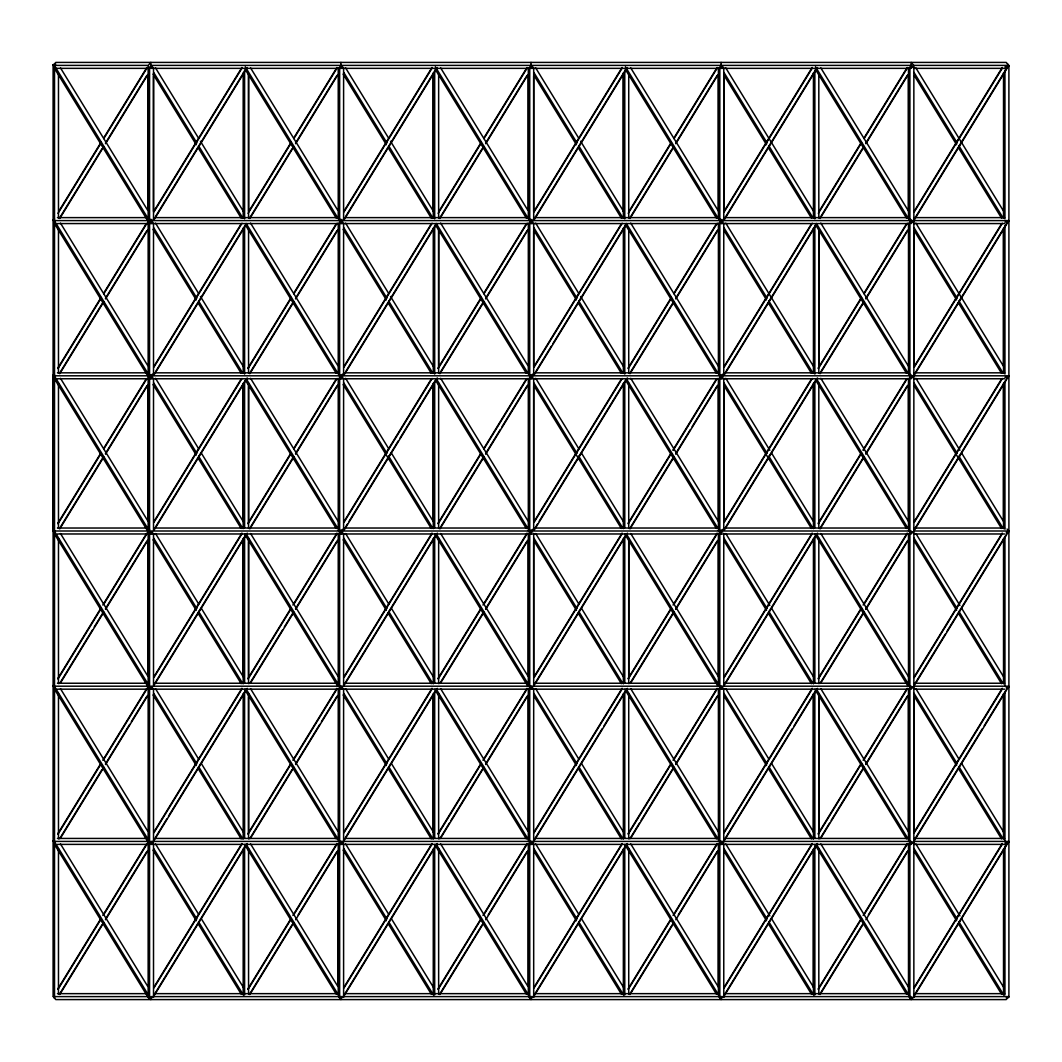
<?xml version="1.0" encoding="UTF-8"?>
<svg xmlns="http://www.w3.org/2000/svg" width="1062" height="1062" viewBox="0 0 1062 1062"><rect width="100%" height="100%" fill="white"/><g stroke="black" fill="none" stroke-linecap="round" stroke-linejoin="round"><path stroke-width="1.5" d="M53.1 530.27L54.52 532.553L53.1 530.27L53.1 375.059L54.52 377.342M53.1 64.663L53.1 995.877L54.52 998.161L54.52 66.933L53.1 64.663L55.742 64.105M148.149 675.565L148.149 541.832M148.149 520.367L148.149 386.621M148.149 218.214L148.149 66.309M153.512 219.675L153.512 67.769M243.185 675.565L243.185 540.173M243.185 520.367L243.185 384.975M248.561 832.236L248.561 696.845M248.561 677.025L248.561 541.633M248.561 521.827L248.561 386.435M248.561 211.418L248.561 74.38L248.561 218.015M338.234 994.231L338.234 843.985M433.269 832.422L433.269 695.384M433.269 528.624L433.269 383.316M433.269 211.603L433.269 74.566M438.646 373.227L438.646 229.578L438.646 366.616M528.318 985.974L528.318 850.582M528.318 830.776L528.318 695.384M528.318 675.565L528.318 541.832M528.318 209.957L528.318 74.566M533.682 685.282L533.682 533.376M533.682 520.168L533.682 386.435M533.682 374.873L533.682 222.98M533.682 211.418L533.682 76.026M623.354 218.214L623.354 72.906M628.731 683.636L628.731 538.341M718.403 985.974L718.403 850.582M718.403 683.822L718.403 533.575M718.403 520.367L718.403 386.621M718.403 218.214L718.403 67.955M721.085 841.409L721.085 844.383L722.797 842.392M723.766 520.168L723.766 386.435M723.766 219.675L723.766 67.769M813.439 987.62L813.439 850.582M813.439 832.422L813.439 695.384M813.439 520.367L813.439 384.975M818.815 838.834L818.815 693.539M818.815 366.616L818.815 229.578L818.815 373.227M908.488 839.02L908.488 688.773M908.488 520.367L908.488 386.621M908.488 218.214L908.488 67.955M913.851 842.139L913.851 66.123L909.908 66.933L909.908 998.161L913.851 997.337L913.851 842.139L909.908 842.962L908.488 840.679M913.851 366.616L913.851 231.224M1003.524 839.02L1003.524 693.725M1003.524 528.624L1003.524 383.316M1003.524 365.155L1003.524 229.764M53.684 67.105L54.308 65.393L149.344 220.591L148.733 222.303L54.547 68.512M53.684 222.303L54.308 220.591L149.344 375.802L148.733 377.514L54.547 223.724M53.684 377.514L54.308 375.802L149.344 531L148.733 532.712L54.547 378.922M53.684 532.712L54.308 531L149.344 686.198L148.733 687.924L54.547 534.12M53.684 687.924L54.308 686.198L149.344 841.409L148.733 843.122L54.547 689.331M53.684 843.122L54.308 841.409L149.344 996.607L148.733 998.333L54.547 844.529M58.729 211.391L101.063 142.255M103.664 138.02L146.861 67.477M57.972 213.396L101.182 142.852M103.771 138.618L146.968 68.074M59.645 217.909L101.979 148.773M105.443 143.131L146.914 75.402M59.751 218.506L103.824 146.543M105.55 143.715L147.883 74.579M57.866 368.01L101.063 297.466M103.664 293.231L145.998 224.095M153.778 211.391L241.91 67.477M57.972 368.607L101.182 298.05M103.771 293.816L146.968 223.272M153.884 211.988L242.017 68.074M59.645 373.12L102.841 302.564M105.443 298.329L146.914 230.613M155.556 216.502L245.415 69.76M59.751 373.705L103.824 301.741M105.55 298.926L147.883 229.79M153.937 219.914L247.247 67.53M57.866 523.208L101.076 452.664M103.664 448.429L145.998 379.293M153.778 366.602L241.047 224.095M248.813 211.391L291.161 142.255M293.749 138.02L336.946 67.477M57.972 523.805L101.182 453.262M103.771 449.027L146.968 378.484M153.884 367.187L242.017 223.272M248.057 213.396L291.267 142.852M293.855 138.618L337.052 68.074M59.645 528.318L102.841 457.775M105.443 453.54L146.914 385.811M155.556 371.7L245.415 224.958M249.729 217.909L292.063 148.773M295.528 143.131L336.999 75.402M59.751 528.916L103.824 456.952M105.55 454.124L147.883 384.988M153.937 375.112L246.384 224.148M249.835 218.506L293.909 146.543M295.634 143.715L337.968 74.579M57.866 678.419L101.063 607.876M102.802 605.048L146.861 533.084M153.778 521.8L241.047 379.293M247.95 368.01L291.161 297.466M293.749 293.231L336.083 224.095M343.862 211.391L431.995 67.477M57.972 679.003L101.182 608.46M103.771 604.225L146.968 533.682M153.884 522.398L242.017 378.484M248.057 368.607L291.267 298.05M293.855 293.816L337.052 223.272M343.969 211.988L432.101 68.074M59.645 683.516L92.474 629.912M94.199 627.084L102.841 612.973M105.443 608.738L146.914 541.023M155.556 526.911L245.415 380.169M249.729 373.12L292.926 302.564M295.528 298.329L336.999 230.613M345.641 216.502L435.5 69.76M60.614 682.707L103.824 612.15M105.55 609.336L147.883 540.2M153.937 530.323L247.247 377.939M249.835 373.705L293.909 301.741M295.634 298.926L337.968 229.79M344.022 219.914L437.332 67.53M57.866 833.617L100.2 764.481M102.802 760.259L146.861 688.295M153.778 677.012L241.91 533.084M247.95 523.221L291.161 452.664M293.749 448.429L336.083 379.293M343.862 366.602L431.132 224.095M438.898 211.391L481.245 142.255M483.834 138.02L527.031 67.477M57.972 834.214L101.182 763.671M103.771 759.436L146.968 688.88M153.884 677.596L242.017 533.682M248.057 523.805L291.267 453.262M293.855 449.027L337.052 378.484M343.969 367.187L432.101 223.272M438.141 213.396L481.351 142.852M483.94 138.618L527.137 68.074M59.645 838.728L101.979 769.592M105.443 763.95L129.63 724.443M131.356 721.616L146.914 696.221M155.556 682.109L245.415 535.367M249.729 528.318L292.926 457.775M295.528 453.54L336.999 385.811M345.641 371.7L435.5 224.958M439.814 217.909L482.148 148.773M485.613 143.131L527.084 75.402M60.614 837.905L103.824 767.361M105.55 764.534L147.883 695.398M153.937 685.521L247.247 533.137M249.835 528.903L293.909 456.952M295.634 454.124L337.968 384.988M344.022 375.112L436.469 224.148M439.92 218.506L483.993 146.543M485.719 143.715L528.053 74.579M57.866 988.828L100.2 919.692M102.802 915.457L146.861 843.493M153.778 832.21L241.91 688.295M247.95 678.419L291.161 607.876M292.886 605.048L336.946 533.084M343.862 521.8L431.132 379.293M438.035 368.01L481.245 297.466M483.834 293.231L526.168 224.095M533.947 211.391L622.08 67.477M57.972 989.412L101.182 918.869M103.771 914.634L146.968 844.091M153.884 832.807L242.017 688.88M248.057 679.003L291.267 608.46M293.855 604.225L337.052 533.682M343.969 522.398L432.101 378.484M438.141 368.607L481.351 298.05M483.94 293.816L527.137 223.272M534.053 211.988L622.186 68.074M59.645 993.926L101.979 924.79M105.443 919.148L146.914 851.419M155.556 837.321L166.787 818.975M168.513 816.147L245.415 690.579M249.729 683.516L282.558 629.912M284.297 627.084L292.926 612.973M295.528 608.738L336.999 541.023M345.641 526.911L347.367 524.084M349.093 521.269L398.343 440.836M400.069 438.022L435.5 380.169M439.814 373.12L483.011 302.564M485.613 298.329L527.084 230.613M534.863 217.909L625.584 69.76M59.751 994.523L103.824 922.559M105.55 919.745L147.883 850.609M153.074 842.139L247.247 688.349M250.698 682.707L293.909 612.15M295.634 609.336L337.968 540.2M344.022 530.323L437.332 377.939M439.92 373.705L483.993 301.741M485.719 298.926L528.053 229.79M534.106 219.914L627.416 67.53M153.778 987.421L241.91 843.493M247.95 833.617L290.284 764.481M292.886 760.259L336.946 688.295M343.862 677.012L431.995 533.084M438.035 523.208L481.245 452.664M483.834 448.429L526.168 379.293M533.947 366.602L621.217 224.095M628.983 211.391L671.33 142.255M673.919 138.02L717.115 67.477M153.884 988.005L242.017 844.091M248.057 834.214L291.267 763.671M293.855 759.436L337.052 688.88M343.969 677.596L432.101 533.682M438.141 523.805L481.351 453.262M483.94 449.027L527.137 378.484M534.053 367.187L622.186 223.272M628.226 213.396L671.436 142.852M674.025 138.618L717.222 68.074M154.694 993.926L245.415 845.777M249.729 838.728L292.063 769.592M295.528 763.95L319.715 724.443M321.441 721.616L336.999 696.221M345.641 682.109L435.5 535.367M439.814 528.318L483.011 457.775M485.613 453.54L500.295 429.552M502.021 426.725L527.084 385.811M535.726 371.7L551.271 346.305M552.997 343.491L625.584 224.958M629.899 217.909L672.233 148.773M675.697 143.131L717.169 75.402M153.074 997.337L247.247 843.547M250.698 837.905L293.909 767.361M295.634 764.534L337.968 695.398M344.022 685.521L437.332 533.137M439.92 528.916L483.993 456.952M485.719 454.124L528.053 384.988M534.106 375.112L626.553 224.148M630.005 218.506L674.078 146.543M675.804 143.715L718.138 74.579M247.95 988.828L290.284 919.692M292.886 915.457L336.946 843.493M343.862 832.21L431.995 688.295M438.035 678.419L481.245 607.876M482.971 605.048L527.031 533.084M533.947 521.8L621.217 379.293M628.12 368.01L671.33 297.466M673.919 293.231L716.253 224.095M724.032 211.391L812.164 67.477M248.057 989.412L291.267 918.869M293.855 914.634L337.052 844.091M343.969 832.807L432.101 688.88M438.141 679.003L481.351 608.46M483.94 604.225L527.137 533.682M534.053 522.398L622.186 378.484M628.226 368.607L671.436 298.05M674.025 293.816L717.222 223.272M724.138 211.988L812.271 68.074M249.729 993.926L292.063 924.79M298.117 914.913L336.999 851.419M345.641 837.321L435.5 690.579M439.814 683.516L483.011 612.973M485.613 608.738L527.084 541.023M535.726 526.911L537.452 524.084M539.177 521.269L625.584 380.169M629.899 373.12L673.096 302.564M675.697 298.329L717.169 230.613M724.948 217.909L815.669 69.76M249.835 994.523L293.909 922.559M295.634 919.745L337.968 850.609M343.159 842.139L437.332 688.349M440.783 682.707L483.993 612.15M485.719 609.336L528.053 540.2M534.106 530.323L627.416 377.939M630.005 373.705L674.078 301.741M675.804 298.926L718.138 229.79M724.191 219.914L817.501 67.53M343.862 987.421L431.995 843.493M438.035 833.617L480.382 764.481M482.971 760.259L527.031 688.295M533.947 677.012L622.08 533.084M628.12 523.208L671.33 452.664M673.056 449.85L716.253 379.293M724.032 366.602L811.302 224.095M819.067 211.391L861.415 142.255M864.003 138.02L907.2 67.477M343.969 988.005L432.101 844.091M438.141 834.214L481.351 763.671M483.94 759.436L527.137 688.88M534.053 677.596L622.186 533.682M628.226 523.805L671.436 453.262M673.162 450.434L717.222 378.484M724.138 367.187L812.271 223.272M818.324 213.396L861.521 142.852M864.11 138.618L907.306 68.074M344.778 993.926L435.5 845.777M439.814 838.728L449.319 823.209M451.045 820.382L482.148 769.592M485.613 763.95L527.084 696.221M535.726 682.109L625.584 535.367M629.899 528.318L673.096 457.775M675.697 453.54L690.38 429.552M692.105 426.725L717.169 385.811M725.811 371.7L815.669 224.958M819.983 217.909L862.317 148.773M865.782 143.131L907.253 75.402M343.159 997.337L437.332 843.547M440.783 837.905L483.993 767.361M485.719 764.534L528.053 695.398M534.106 685.521L627.416 533.137M630.005 528.903L674.078 456.952M675.804 454.124L718.138 384.988M724.191 375.112L816.638 224.148M820.09 218.506L864.163 146.543M865.888 143.715L908.222 74.579M438.035 988.828L480.382 919.692M482.971 915.457L527.031 843.493M533.947 832.21L622.08 688.295M628.12 678.419L671.33 607.876M673.056 605.048L717.115 533.084M724.032 521.8L811.302 379.293M818.205 368.01L861.415 297.466M864.003 293.231L906.337 224.095M914.116 211.391L1002.249 67.477M438.141 989.412L481.351 918.869M483.94 914.634L527.137 844.091M534.053 832.807L622.186 688.88M628.226 679.003L671.436 608.46M674.025 604.225L717.222 533.682M724.138 522.398L812.271 378.484M818.324 368.607L861.521 298.05M864.11 293.816L907.306 223.272M914.223 211.988L1002.355 68.074M439.814 993.926L482.148 924.79M488.201 914.913L527.084 851.419M535.726 837.321L602.247 728.678M603.986 725.85L625.584 690.579M629.899 683.516L673.096 612.973M675.697 608.738L717.169 541.023M725.811 526.911L815.669 380.169M819.983 373.12L863.194 302.564M865.782 298.329L907.253 230.613M914.17 219.316L1005.754 69.76M439.92 994.523L483.993 922.559M485.719 919.745L528.053 850.609M533.243 842.139L627.416 688.349M630.868 682.707L674.078 612.15M675.804 609.336L718.138 540.2M724.191 530.323L817.501 377.939M820.09 373.705L864.163 301.741M865.888 298.926L908.222 229.79M1008.449 66.123L913.413 221.321L909.908 219.037M533.947 987.421L622.08 843.493M628.12 833.617L670.467 764.481M673.056 760.259L717.115 688.295M724.032 677.012L812.164 533.084M818.205 523.208L861.415 452.664M863.14 449.85L906.337 379.293M914.116 366.602L1001.386 224.095M534.053 988.005L622.186 844.091M628.226 834.214L671.436 763.671M674.025 759.436L717.222 688.88M724.138 677.596L812.271 533.682M818.324 523.805L861.521 453.262M863.247 450.434L907.306 378.484M914.223 367.187L1002.355 223.272M534.863 993.926L625.584 845.777M629.899 838.728L639.404 823.209M641.129 820.382L672.233 769.592M675.697 763.95L717.169 696.221M725.811 682.109L815.669 535.367M819.983 528.318L863.194 457.775M865.782 453.54L907.253 385.811M914.17 374.528L1005.754 224.958M533.243 997.337L627.416 843.547M630.868 837.905L674.078 767.361M675.804 764.534L718.138 695.398M724.191 685.521L817.501 533.137M820.09 528.916L864.163 456.952M865.888 454.124L908.222 384.988M1008.449 221.321L913.413 376.532L909.908 374.249M628.12 988.828L670.467 919.692M673.056 915.457L717.115 843.493M724.032 832.21L812.164 688.295M818.205 678.419L861.415 607.876M863.14 605.048L907.2 533.084M914.116 521.8L1001.386 379.293M628.226 989.412L671.436 918.869M674.025 914.634L717.222 844.091M724.138 832.807L812.271 688.88M818.311 679.003L861.521 608.46M864.11 604.225L907.306 533.682M914.223 522.398L1002.355 378.484M629.899 993.926L672.233 924.79M678.286 914.913L717.169 851.419M725.811 837.321L792.332 728.678M794.071 725.85L815.669 690.579M819.983 683.516L863.194 612.973M865.782 608.738L907.253 541.023M914.17 529.726L1005.754 380.169M630.005 994.523L674.078 922.559M675.804 919.745L718.138 850.609M723.328 842.139L817.501 688.349M820.953 682.707L864.163 612.15M865.888 609.336L908.222 540.2M913.413 531.73L1008.449 376.532M724.032 987.421L812.164 843.493M818.205 833.617L860.552 764.481M863.14 760.259L907.2 688.295M914.116 677.012L1002.249 533.084M724.138 988.005L812.271 844.091M818.311 834.214L861.521 763.671M864.11 759.436L907.306 688.88M914.223 677.596L1002.355 533.682M724.948 993.926L815.669 845.777M819.983 838.728L829.488 823.209M831.214 820.382L862.317 769.592M865.782 763.95L907.253 696.221M915.032 683.516L945.273 634.133M946.999 631.319L1005.754 535.367M723.328 997.337L817.501 843.547M820.953 837.905L864.163 767.361M865.888 764.534L908.222 695.398M913.413 686.941L1008.449 531.73M818.205 988.828L860.552 919.692M863.14 915.457L907.2 843.493M914.116 832.21L1002.249 688.295M818.311 989.412L861.521 918.869M864.11 914.634L907.306 844.091M914.223 832.807L1002.355 688.88M819.983 993.926L862.317 924.79M868.371 914.913L907.253 851.419M915.032 838.728L982.416 728.678M984.155 725.85L1005.754 690.579M820.09 994.523L864.163 922.559M865.888 919.745L908.222 850.609M913.413 842.139L1008.449 686.941M914.116 987.421L1002.249 843.493M914.223 988.005L1002.355 844.091M914.17 995.346L1005.754 845.777M913.413 997.337L1008.449 842.139M54.932 67.371L53.219 65.393L55.782 62.419L1006.218 62.419L1008.781 65.393L1006.218 68.353L913.652 68.353M1008.781 65.393L913.745 65.393L911.169 68.353L150.831 68.353L152.543 66.375M339.256 223.564L150.831 223.564L152.543 221.586M342.628 66.375L340.915 68.353L340.915 62.419M529.341 378.762L150.831 378.762L152.543 376.784M529.341 223.564L340.915 223.564L342.628 221.586M532.712 66.375L531 68.353L531 62.419M719.439 533.974L150.831 533.974L152.543 531.996M342.628 376.784L340.915 378.762L340.915 375.802M719.439 223.564L531 223.564L532.712 221.586M152.543 687.194L150.831 689.172L148.255 686.198L53.219 686.198L55.782 689.172M722.797 66.375L721.085 68.353L721.085 62.419M342.628 531.996L340.915 533.974L340.915 531M719.439 378.762L531 378.762L532.712 376.784M913.652 844.383L1006.218 844.383L1008.781 841.409L913.745 841.409L911.169 844.383L150.831 844.383L152.543 842.392M909.523 223.564L721.085 223.564L722.797 221.586M342.628 687.194L340.915 689.172L340.915 686.198M909.523 378.762L721.085 378.762L722.797 376.784M342.628 842.392L340.915 844.383L340.915 841.409M532.712 687.194L531 689.172L531 686.198M1006.218 223.564L1008.781 220.591L913.745 220.591L911.169 223.564L911.169 220.591L150.831 220.591L150.831 223.564M532.712 842.392L531 844.383L531 841.409M722.797 687.194L721.085 689.172L721.085 686.198M1006.218 378.762L1008.781 375.802L913.745 375.802L911.169 378.762L911.169 375.802L150.831 375.802L150.831 378.762M1006.218 533.974L1008.781 531L1007.068 529.022M1006.218 689.172L1008.781 686.198L913.745 686.198L911.169 689.172L911.169 686.198L150.831 686.198L150.831 689.172L909.523 689.172M53.551 219.861L54.52 219.037M148.587 219.861L149.569 219.037L151.906 220.564M53.551 375.059L54.52 374.249M148.587 375.059L149.569 374.249M148.587 530.27L149.569 529.447M149.344 220.591L151.733 219.449M341.818 219.449L339.428 220.591L245.256 66.8M149.344 375.802L152.928 374.076M531.903 219.449L529.513 220.591L435.34 66.8M343.013 374.076L339.428 375.802L246.118 223.418M721.987 219.449L719.598 220.591L625.425 66.8M533.097 374.076L529.513 375.802L436.203 223.418M343.013 529.288L339.428 531L246.118 378.616M533.097 529.288L529.513 531L436.203 378.616M723.182 529.288L719.598 531L626.288 378.616M723.182 374.076L719.598 375.802L626.288 223.418M152.198 66.388L149.569 66.933L149.569 998.161L152.198 997.616M342.283 66.388L339.654 66.933L339.654 998.161L342.283 997.616M532.367 66.388L529.739 66.933L529.739 998.161L532.367 997.616M722.452 66.388L719.824 66.933L719.824 998.161L722.452 997.616M152.198 221.6L149.556 222.144L148.149 219.861M1004.944 66.933L1008.9 66.123L1008.9 997.337L1006.258 997.895M339.654 222.144L342.283 221.6M529.739 222.144L532.367 221.6M719.824 222.144L722.452 221.6M152.198 376.798L149.569 377.342L148.149 375.059M909.908 222.144L913.851 221.321M1004.944 222.144L1008.9 221.321M339.654 377.342L342.283 376.798M529.739 377.342L532.367 376.798M719.824 377.342L722.452 376.798M152.198 532.009L149.569 532.553L148.149 530.27L148.149 376.718M909.908 377.342L913.851 376.532M1004.944 377.342L1008.9 376.532M342.283 532.009L339.654 532.553L338.234 530.27M532.367 532.009L529.739 532.553L528.318 530.27M722.452 532.009L719.824 532.553L718.403 530.27M152.198 687.207L149.569 687.751L148.149 685.468L148.149 531.916M913.851 531.73L909.908 532.553L908.488 530.27M1006.258 532.274L1008.9 531.73M342.283 687.207L339.654 687.751L338.234 685.468M532.367 687.207L529.739 687.751L528.318 685.468M722.452 687.207L719.824 687.751L718.403 685.468M152.198 842.418L149.569 842.962L148.149 840.679L148.149 687.127M913.851 686.941L909.908 687.751L908.488 685.468M1006.258 687.486L1008.9 686.941M342.283 842.418L339.654 842.962L338.234 840.679M532.367 842.418L529.739 842.962L528.318 840.679M722.452 842.418L719.824 842.962L718.403 840.679M1004.944 842.962L1008.9 842.139M53.219 65.393L148.255 65.393L150.831 62.419L150.831 68.353M150.831 65.393L911.169 65.393M55.782 68.353L149.198 68.353M57.428 217.617L147.552 217.617M154.136 217.617L337.61 217.617M344.221 217.617L527.695 217.617M534.279 217.617L717.779 217.617M724.364 217.617L907.864 217.617M914.448 217.617L1004.572 217.617M53.219 220.591L148.255 220.591M57.428 223.564L148.348 223.564M913.652 223.564L1004.572 223.564M57.428 372.828L147.552 372.828M154.136 372.828L337.61 372.828M344.221 372.828L527.695 372.828M534.305 372.828L717.779 372.828M724.39 372.828L907.864 372.828M914.448 372.828L1004.572 372.828M148.255 375.802L53.219 375.802L54.932 377.78M57.428 378.762L148.348 378.762M913.652 378.762L1004.572 378.762M57.428 528.026L147.552 528.026M154.136 528.026L337.61 528.026M344.221 528.026L527.695 528.026M534.305 528.026L717.779 528.026M724.39 528.026L907.864 528.026M914.448 528.026L1004.572 528.026M148.255 531L53.219 531L54.932 532.978M1008.781 531L913.745 531L911.169 533.974L911.169 531L150.831 531L150.831 533.974M57.428 533.974L148.348 533.974M718.509 531L721.085 533.974L909.523 533.974M913.652 533.974L1004.572 533.974M57.428 683.238L146.702 683.238M154.136 683.238L337.61 683.238M344.221 683.238L527.695 683.238M534.305 683.238L717.779 683.238M724.39 683.238L907.864 683.238M914.448 683.238L1004.572 683.238M57.428 689.172L148.348 689.172M913.652 689.172L1004.572 689.172M57.428 838.436L146.702 838.436M154.136 838.436L337.61 838.436M344.221 838.436L527.695 838.436M534.305 838.436L717.779 838.436M724.39 838.436L907.864 838.436M914.448 838.436L1004.572 838.436M53.219 841.409L148.255 841.409M57.428 844.383L148.348 844.383M57.428 993.647L147.552 993.647M154.109 993.647L337.61 993.647M344.194 993.647L527.695 993.647M534.279 993.647L717.779 993.647M724.364 993.647L907.864 993.647M914.448 993.647L1004.572 993.647M719.824 219.037L722.16 220.564M529.739 219.037L532.075 220.564M339.654 219.037L341.991 220.564M913.745 65.393L911.169 62.419L911.169 68.353M528.425 531L531 533.974L531 531M1007.48 63.839L1008.9 66.123M908.488 995.877L909.908 998.161M718.403 995.877L719.824 998.161M53.1 219.861L54.52 222.144M528.318 995.877L529.739 998.161M338.234 995.877L339.654 998.161M53.1 685.468L54.52 687.751M53.1 840.679L54.52 842.962M148.149 995.877L149.569 998.161M915.869 67.902L1003.988 211.816M914.01 72.442L957.207 142.985M958.933 145.813L1003.006 217.776M914.249 75.561L956.596 144.711M958.322 147.525L1001.519 218.068M820.82 67.902L908.953 211.829M915.869 223.113L1003.988 367.027M815.51 66.8L909.683 220.591M914.01 227.653L957.207 298.196M958.933 301.011L1003.006 372.974M815.762 69.919L906.483 218.068M914.249 230.773L956.596 299.909M958.322 302.736L1001.519 373.28M725.771 67.902L813.904 211.816M820.82 223.113L908.953 367.027M915.869 378.311L959.929 450.275M961.654 453.089L1003.988 522.225M723.926 72.442L767.122 142.985M768.848 145.813L812.921 217.776M816.373 223.418L909.683 375.802M914.01 382.851L957.207 453.394M958.933 456.222L1003.006 528.172M724.165 75.561L766.512 144.711M768.238 147.525L811.434 218.068M815.762 225.131L906.483 373.28M914.249 385.971L1001.519 528.478M630.735 67.902L718.868 211.829M725.771 223.113L813.904 367.027M820.82 378.311L908.953 522.225M915.869 533.522L959.929 605.473M961.654 608.3L1003.988 677.437M723.926 227.653L767.122 298.196M768.848 301.011L812.921 372.974M816.373 378.616L909.683 531M914.01 538.049L957.207 608.606M958.933 611.42L1003.006 683.384M625.664 69.919L716.399 218.068M724.165 230.773L766.512 299.909M768.238 302.736L811.434 373.28M815.762 380.329L906.483 528.478M914.249 541.182L956.596 610.318M958.322 613.132L1001.519 683.689M535.686 67.902L578.896 138.458M580.622 141.273L623.819 211.829M630.735 223.113L718.868 367.027M725.771 378.311L769.844 450.275M771.57 453.089L813.904 522.225M820.82 533.522L908.953 677.437M915.869 688.72L959.066 759.264M961.654 763.498L1003.988 832.635M533.841 72.442L577.038 142.985M578.763 145.813L622.823 217.776M723.926 382.851L767.122 453.394M768.848 456.222L812.921 528.172M816.373 533.828L909.683 686.198M914.01 693.26L957.207 763.804M958.933 766.631L1003.006 838.582M534.08 75.575L576.427 144.711M578.153 147.525L621.35 218.068M625.664 225.131L716.399 373.28M724.165 385.971L811.434 528.478M814.886 534.12L907.346 685.096M914.249 696.38L956.596 765.516M958.322 768.344L1001.519 838.887M440.65 67.902L527.92 210.409M535.686 223.113L578.896 293.656M580.622 296.484L623.819 367.027M630.735 378.311L718.868 522.225M725.771 533.522L769.844 605.473M771.57 608.3L813.904 677.437M820.82 688.72L908.953 832.635M915.869 843.932L959.929 915.882M961.654 918.71L1003.988 987.846M533.841 227.653L577.038 298.196M578.763 301.011L622.823 372.974M723.926 538.049L767.122 608.606M768.848 611.42L812.921 683.384M816.373 689.026L909.683 841.409M914.01 848.458L957.207 919.015M958.933 921.829L1003.869 995.2M435.579 69.919L526.314 218.068M534.08 230.773L576.427 299.909M578.153 302.736L621.35 373.28M625.664 380.329L716.399 528.478M724.165 541.182L766.512 610.318M768.238 613.132L811.434 683.689M814.886 689.331L906.483 838.887M914.249 851.591L956.596 920.727M958.322 923.542L1001.519 994.098M345.601 67.902L388.811 138.458M390.537 141.273L433.734 211.829M440.65 223.113L527.92 365.62M535.686 378.311L578.896 448.868M581.485 453.089L623.819 522.225M630.735 533.522L718.868 677.437M725.771 688.72L768.981 759.264M771.57 763.498L813.904 832.635M820.82 843.932L908.953 987.846M343.756 72.442L386.953 142.985M388.679 145.813L432.738 217.776M533.841 382.851L577.038 453.394M578.763 456.222L622.823 528.172M626.288 533.828L719.598 686.198M723.926 693.26L767.122 763.804M768.848 766.631L812.921 838.582M816.373 844.224L909.683 996.607M343.132 74.154L386.342 144.711M388.068 147.525L431.265 218.068M435.579 225.131L526.314 373.28M534.08 385.971L621.35 528.478M624.801 534.12L717.262 685.096M724.165 696.38L766.512 765.516M768.238 768.344L811.434 838.887M814.886 844.529L906.483 994.098M250.566 67.902L337.835 210.409M345.601 223.113L388.811 293.656M390.537 296.484L433.734 367.027M440.65 378.311L527.92 520.818M535.686 533.522L578.896 604.066M581.485 608.3L623.819 677.437M630.735 688.72L718.868 832.635M725.771 843.932L769.844 915.882M771.57 918.71L813.904 987.846M343.756 227.653L386.953 298.196M388.679 301.011L432.738 372.974M533.841 538.049L577.038 608.606M578.763 611.42L622.823 683.384M626.288 689.026L719.598 841.409M723.926 848.458L767.122 919.015M768.848 921.829L813.784 995.2M245.495 69.919L336.229 218.068M343.132 229.365L386.342 299.909M388.068 302.736L431.265 373.28M435.579 380.329L526.314 528.478M534.08 541.182L576.427 610.318M578.153 613.132L621.35 683.689M624.801 689.331L716.399 838.887M724.165 851.591L766.512 920.727M768.238 923.542L811.434 994.098M155.517 67.902L198.727 138.458M200.452 141.273L243.649 211.816M250.566 223.113L337.835 365.62M345.601 378.311L388.811 448.868M391.4 453.089L433.734 522.225M440.65 533.522L527.92 676.029M535.686 688.72L578.896 759.264M581.485 763.498L623.819 832.635M630.735 843.932L718.868 987.846M153.658 72.442L196.868 142.985M198.594 145.813L242.654 217.776M343.756 382.851L386.953 453.394M388.679 456.222L432.738 528.172M436.203 533.828L529.513 686.198M533.841 693.26L577.038 763.804M578.763 766.631L622.823 838.582M626.288 844.224L719.598 996.607M153.047 74.154L196.244 144.711M197.983 147.525L241.18 218.068M245.495 225.131L336.229 373.28M343.132 384.563L431.265 528.478M434.716 534.12L527.177 685.096M534.08 696.38L576.427 765.516M578.153 768.344L621.35 838.887M624.801 844.529L716.399 994.098M60.481 67.902L147.751 210.409M155.517 223.113L198.727 293.656M200.452 296.484L243.649 367.027M250.566 378.311L337.835 520.818M345.601 533.522L388.811 604.066M391.4 608.3L433.734 677.437M440.65 688.72L527.92 831.227M535.686 843.932L578.896 914.475M581.485 918.71L623.819 987.846M153.658 227.653L196.868 298.196M198.594 301.011L242.654 372.974M343.756 538.049L386.953 608.606M388.679 611.42L432.738 683.384M436.203 689.026L529.513 841.409M533.841 848.458L577.038 919.015M578.763 921.829L623.699 995.2M153.047 229.365L196.244 299.909M197.983 302.736L241.18 373.28M245.495 380.329L336.229 528.478M343.132 539.775L386.342 610.318M388.068 613.132L431.265 683.689M434.716 689.331L526.314 838.887M534.08 851.591L576.427 920.727M578.153 923.542L621.35 994.098M60.481 223.113L147.751 365.62M155.517 378.311L198.727 448.868M201.315 453.089L243.649 522.225M250.566 533.522L337.835 676.029M345.601 688.72L388.811 759.264M391.4 763.498L433.734 832.635M440.65 843.932L527.92 986.425M153.671 382.851L196.868 453.394M198.594 456.222L242.654 528.172M246.118 533.828L339.428 686.198M343.756 693.26L386.953 763.804M388.679 766.631L432.738 838.582M436.203 844.224L529.513 996.607M153.047 384.563L196.244 455.107M197.983 457.934L241.18 528.478M244.632 534.12L337.092 685.096M343.132 694.973L386.342 765.516M388.068 768.344L431.265 838.887M434.716 844.529L526.314 994.098M60.481 378.311L147.751 520.818M155.517 533.522L198.727 604.066M201.315 608.3L243.649 677.437M250.566 688.72L337.835 831.227M345.601 843.932L388.811 914.475M391.4 918.71L433.734 987.846M153.658 538.049L196.868 608.606M198.594 611.42L242.654 683.384M246.118 689.026L339.428 841.409M343.756 848.458L386.953 919.015M388.679 921.829L433.615 995.2M153.047 539.775L196.244 610.318M197.983 613.132L241.18 683.689M244.632 689.331L336.229 838.887M343.132 850.171L386.342 920.727M388.068 923.542L431.265 994.098M60.481 533.522L147.751 676.029M155.517 688.72L198.727 759.264M201.315 763.498L243.649 832.635M250.566 843.932L337.835 986.425M153.658 693.26L196.868 763.804M198.594 766.631L242.654 838.582M246.118 844.224L339.428 996.607M153.047 694.973L196.244 765.516M197.983 768.344L241.18 838.887M244.632 844.529L336.229 994.098M60.481 688.72L147.751 831.227M155.517 843.932L198.727 914.475M201.315 918.71L243.649 987.846M153.658 848.458L196.868 919.015M198.594 921.829L243.517 995.2M153.047 850.184L196.244 920.727M197.983 923.542L241.18 994.098M60.481 843.932L147.751 986.425M1004.944 70.238L1004.944 218.838M1004.944 225.449L1004.944 374.05M1004.944 382.293L1004.944 529.248M1004.944 537.505L1004.944 686.105M1004.944 692.703L1004.944 841.303M1004.944 846.255L1004.944 994.855M1003.524 72.906L1003.524 218.214M1003.524 228.118L1003.524 373.412M1003.524 384.975L1003.524 520.367M1003.524 538.527L1003.524 683.822M1003.524 695.384L1003.524 832.422M1003.524 848.936L1003.524 994.231M913.851 696.845L913.851 830.577M911.169 844.383L911.169 841.409L150.831 841.409L150.831 844.383M908.488 74.566L908.488 209.957M908.488 223.166L908.488 373.412M908.488 378.364L908.488 528.624M908.488 533.575L908.488 683.822M908.488 695.384L908.488 830.776M908.488 843.985L908.488 994.231M818.815 74.38L818.815 218.015M818.815 383.13L818.815 528.425M818.815 538.341L818.815 683.636M818.815 696.845L818.815 832.236M818.815 848.737L818.815 994.045M814.859 70.238L814.859 218.838M814.859 225.449L814.859 374.05M814.859 382.293L814.859 527.602M814.859 537.505L814.859 682.8M814.859 692.703L814.859 838.011M814.859 846.255L814.859 994.855M813.439 72.906L813.439 218.214M813.439 228.118L813.439 373.412M813.439 383.316L813.439 528.624M813.439 538.527L813.439 683.822M813.439 693.725L813.439 839.02M813.439 848.936L813.439 994.231M723.766 76.026L723.766 211.418M723.766 222.98L723.766 374.873M723.766 378.178L723.766 530.084M723.766 533.376L723.766 685.282M723.766 688.588L723.766 842.139M723.766 843.786L723.766 997.337M721.085 220.591L721.085 223.564M721.085 375.802L721.085 378.762M721.085 531L721.085 533.974M721.085 996.607L721.085 999.581M718.403 74.566L718.403 209.957M718.403 223.166L718.403 373.412M718.403 378.364L718.403 528.624M718.403 541.832L718.403 675.565M718.403 688.773L718.403 839.02M718.403 843.985L718.403 994.231M628.731 74.38L628.731 218.015M628.731 229.578L628.731 373.227M628.731 383.13L628.731 528.425M628.731 541.633L628.731 677.025M628.731 693.539L628.731 838.834M628.731 848.737L628.731 994.045M624.775 70.238L624.775 218.838M624.775 225.449L624.775 374.05M624.775 382.293L624.775 527.602M624.775 537.505L624.775 682.8M624.775 692.703L624.775 838.011M624.775 846.255L624.775 994.855M623.354 74.566L623.354 211.603M623.354 228.118L623.354 373.412M623.354 383.316L623.354 528.624M623.354 538.527L623.354 683.822M623.354 693.725L623.354 839.02M623.354 848.936L623.354 994.231M533.682 67.769L533.682 219.675M533.682 231.224L533.682 366.616M533.682 378.178L533.682 530.084M533.682 541.633L533.682 675.379M533.682 688.588L533.682 842.139M533.682 843.786L533.682 997.337M531 220.591L531 223.564M531 375.802L531 378.762M531 996.607L531 999.581M528.318 67.955L528.318 218.214M528.318 223.166L528.318 373.412M528.318 378.364L528.318 528.624M528.318 533.575L528.318 683.822M528.318 688.773L528.318 839.02M528.318 843.985L528.318 994.231M438.646 74.38L438.646 218.015M438.646 383.13L438.646 528.425M438.646 538.341L438.646 683.636M438.646 693.539L438.646 838.834M438.646 848.737L438.646 994.045M434.69 70.238L434.69 218.838M434.69 225.449L434.69 374.05M434.69 382.307L434.69 527.602M434.69 537.505L434.69 682.8M434.69 692.703L434.69 838.011M434.69 846.255L434.69 994.855M433.269 72.906L433.269 218.214M433.269 228.118L433.269 373.412M433.269 384.975L433.269 520.367M433.269 538.527L433.269 683.822M433.269 693.725L433.269 839.02M433.269 848.936L433.269 994.231M343.597 67.769L343.597 219.675M343.597 222.98L343.597 374.873M343.597 378.178L343.597 530.084M343.597 533.376L343.597 685.282M343.597 688.588L343.597 842.139M343.597 843.786L343.597 997.337M340.915 220.591L340.915 223.564M340.915 996.607L340.915 999.581M338.234 67.955L338.234 218.214M338.234 223.166L338.234 373.412M338.234 378.364L338.234 528.624M338.234 533.575L338.234 683.822M338.234 688.773L338.234 839.02M338.234 850.582L338.234 985.974M248.561 229.578L248.561 373.227M248.561 383.13L248.561 528.425M248.561 538.341L248.561 683.636M248.561 693.539L248.561 838.834M248.561 848.737L248.561 994.045M244.605 70.238L244.605 218.838M244.605 227.095L244.605 374.05M244.605 382.293L244.605 527.602M244.605 537.505L244.605 682.8M244.605 692.703L244.605 838.011M244.605 846.255L244.605 994.855M243.185 72.906L243.185 218.214M243.185 228.118L243.185 373.412M243.185 383.316L243.185 528.624M243.185 538.527L243.185 683.822M243.185 693.725L243.185 839.02M243.185 848.936L243.185 994.231M153.512 76.026L153.512 211.418M153.512 222.98L153.512 374.873M153.512 378.178L153.512 530.084M153.512 533.376L153.512 685.282M153.512 688.588L153.512 842.139M153.512 843.786L153.512 997.337M148.149 74.566L148.149 209.957M148.149 221.507L148.149 373.412M148.149 842.325L148.149 994.231M58.476 74.38L58.476 218.015M58.476 229.578L58.476 373.227M58.476 383.13L58.476 528.425M58.476 538.341L58.476 683.636M58.476 693.539L58.476 838.834M58.476 848.737L58.476 994.045M913.745 996.607L911.169 999.581L911.169 996.607L150.831 996.607L150.831 999.581L148.255 996.607L53.219 996.607L55.782 999.581L1006.218 999.581L1008.781 996.607L913.745 996.607"/></g></svg>
